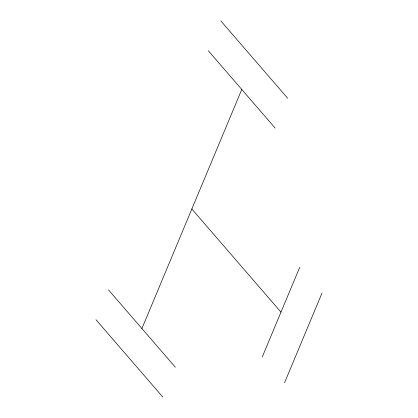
<?xml version="1.0" encoding="UTF-8"?>
<svg xmlns="http://www.w3.org/2000/svg" width="418" height="418" viewBox="0 0 418 418"><rect width="100%" height="100%" fill="white"/><g stroke="black" fill="none" stroke-linecap="round" stroke-linejoin="round"><path stroke-width="0.63" d="M141.916 328.538L241.771 89.462M262.264 356.962L299.706 267.311M284.548 382.747L321.996 293.096M220.824 20.9L287.678 98.251M208.342 50.787L275.201 128.138M191.841 209L280.985 312.136M108.487 289.862L175.346 367.218M96.004 319.749L162.863 397.1"/></g></svg>
